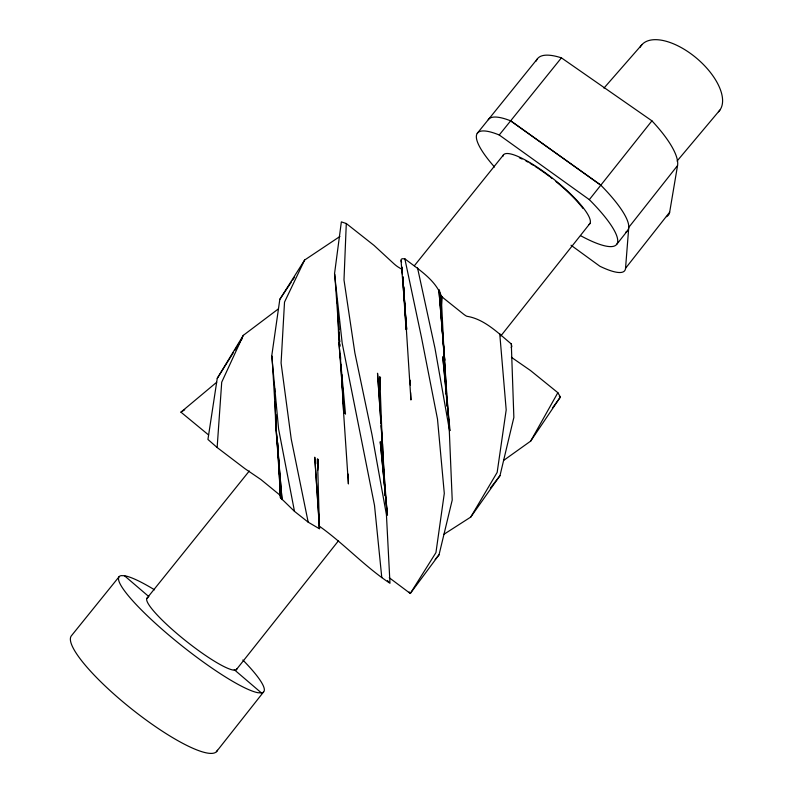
<?xml version="1.0" encoding="UTF-8"?>
<svg xmlns="http://www.w3.org/2000/svg" width="793" height="793" viewBox="0 0 793 793"><rect width="100%" height="100%" fill="white"/><g stroke="black" fill="none" stroke-linecap="round" stroke-linejoin="round"><path stroke-width="1.19" d="M404.192 296.404L406.68 329.442L401.06 260.758L401.099 259.539L402.051 258.756L404.846 258.805C418.08 269.134 434.97 279.354 441.205 295.66L444.239 356.82L443.723 350.655M381.79 577.611L374.504 505.359L342.189 343.171L334.537 273.754L341.357 221.881L346.293 223.517L343.993 279.959L354.858 352.835L371.986 434.604L386.429 514.707L389.978 583.291C364.502 566.43 343.875 543.502 318.974 525.928M379.47 382.811L379.748 376.715L382.305 443.902L381.81 436.586M317.24 463.776L317.478 458.869L319.46 528.792L308.19 522.181L294.481 511.356L280.415 497.647L278.849 467.077M441.285 307.476L441.87 296.552L441.334 306.296M280.831 495.843L260.897 479.527L244.928 468.663L217.143 447.52L221.713 382.206L243.282 335.37L278.254 308.992M571.01 245.225L599.885 266.25A80.539 17.228 38.4 0 0 625.538 268.302L628.76 227.393L677.549 165.559A88.618 25.654 38.7 0 0 651.935 120.843L561.414 57.849A88.618 25.654 38.7 0 0 536.256 61.021M339.919 236.473L304.621 260.045L279.82 299.367L271.751 355.849L278.581 428.924L294.481 511.356M217.143 447.52L207.935 439.451L217.252 378.36L243.282 335.37M666.437 216.677A80.172 20.995 38.3 0 0 669.659 212.217L677.549 165.559M443.773 534.393L470.735 517.086L499.977 475.681L513.864 417.425L511.307 343.954C498.232 333.129 484.404 319.093 467.018 316.308A4.798 0.595 38.6 0 1 462.329 313.166L445.279 299.526A4.798 0.595 38.7 0 1 441.205 295.66M389.264 577.74L410.298 593.481L439.035 554.793L452.218 500.046L449.225 428.904L434.96 348.127L417.534 267.885M304.621 260.045L284.518 302.103L281.079 362.996L291.239 439.134L308.19 522.181M503.545 460.475L530.676 441.106L557.856 392.694L530.477 370.509L511.426 357.316M470.735 517.086L497.161 472.41L506.192 409.912L499.739 333.635M511.227 347.612L511.852 346.571L511.307 343.954M217.252 378.36L233.39 352.588M234.678 350.526L239.853 342.279M241.141 340.217L242.43 338.155M279.82 299.367L291.279 282.13M292.627 280.098L294.649 277.054M530.676 441.106L560.403 397.035L557.856 392.694M552.414 408.028L560.403 397.035L559.293 396.431M490.322 488.121L499.977 475.681M216.449 751.695L263.494 692.061M617.004 244.026L627.878 230.238M625.538 268.302L669.659 212.217M580.575 235.67A89.163 20.033 38.7 0 0 589.328 199.638L651.935 120.843M236.255 669.758L338.552 540.687M500.849 335.915L590.061 223.339M146.983 598.229L249.299 470.992M414.402 265.685L503.535 154.833M119.277 576.511L71.638 635.49A92.86 19.805 38.5 0 0 133.293 710.28A92.86 19.805 38.5 0 0 217.401 750.247M477.227 133.363L537.287 58.989M494.515 167.026A89.163 20.033 38.7 0 1 499.233 134.988L561.414 57.849M435.139 559.462L439.035 554.793M677.063 161.068L719.885 110.088M603.949 88.102L642.052 44.537M208.599 434.98L180.933 412.152L216.697 382.236M184.739 409.743L180.933 412.152M242.836 659.994A92.424 14.958 38.5 0 1 261.412 692.913L258.072 692.735A92.424 14.958 38.5 0 1 166.54 633.131A92.424 14.958 38.5 0 1 121.289 575.629L124.461 575.738A92.424 14.958 38.5 0 1 154.556 589.823M401.942 269.362L398.81 267.439A4.699 0.565 38.9 0 1 393.675 263.524L374.068 245.433L346.293 223.517M488.25 119.713A89.064 21.064 38.7 0 1 510.672 120.843L600.836 185.185M510.642 120.833L600.816 185.175A89.064 21.064 38.7 0 1 625.816 232.111M499.233 134.988L589.328 199.638M124.461 575.738L148.846 596.604M234.203 669.639L261.412 692.913M387.46 580.615L388.848 582.072M409.178 591.955L410.298 593.481L435.942 552.622L444.298 493.424L437.488 419.031L421.46 337.312L404.846 258.805M401.06 260.758L401.605 262.156M450.027 430.52L442.772 356.781L445.894 390.771M387.499 515.281L380.243 441.731L385.616 497.816M385.844 500.254L387.133 513.666M446.112 393.199L447.341 406.561M447.678 410.199L448.124 415.056M448.461 418.704L448.907 423.561M449.244 427.199L449.581 430.847L449.215 425.96M345.5 414.154L338.869 342.17L337.679 311.292M276.38 431.114L275.984 426.218L280.841 498.282L279.721 478.546M276.588 433.553L277.193 440.898M277.391 443.346L282.03 499.63L275.696 426.158L275.042 401.764M402.438 273.159L401.972 267.043L402.418 274.388M402.715 276.836L403.27 284.172M403.449 286.62L404.004 293.965M387.153 513.666L381.829 443.188L383.138 463.935M449.026 423.521L444.199 358.803L445.081 373.642M338.988 342.824L344.192 413.272L342.368 385.229M334.735 274.16L339.652 342.1L339.156 332.237M443.545 348.196L439.451 290.466L444.685 360.399L438.876 289.614L444.724 359.923L446.538 394.002M380.908 423.194L377.527 373.245L382.523 444.011L383.108 461.1M381.066 425.623L381.651 434.158M343.617 412.984L348.405 483.948L348.137 474.065M319.599 528.604L314.752 457.184L319.43 528.297M402.586 276.836L406.085 329.472L404.995 309.904M339.81 346.214L339.652 343.775L339.8 346.244M340.296 353.529L340.613 358.406M341.01 364.502L341.406 370.599M341.644 374.256L342.199 382.791M383.445 468.812L383.832 474.918M384.218 481.014L384.526 485.891M384.982 493.216L385.14 495.655M271.999 356.097L276.291 426.822L275.855 414.511M445.299 377.349L445.745 384.764M446.043 389.71L446.34 394.656M446.856 403.31L447.004 405.788M340.227 353.658L340.594 359.834M340.881 364.78L343.676 412.965L342.407 386.181M404.034 292.786L403.696 286.669L404.053 294.104M404.856 307.456L404.242 296.453L410.923 399.989L410.645 392.565M277.689 442.762L277.966 447.698M278.393 455.103L278.739 461.268M279.017 466.205L279.513 474.838M403.122 276.935L403.26 279.384M382.484 443.862L384.754 485.673M385.021 490.589L385.289 495.516M446.856 400.088L447.183 406.175M338.096 311.262L338.214 313.731M338.591 321.135L339.027 329.769M277.59 442.623L277.966 449.958M278.214 454.855L278.72 464.639M341.912 375.218L342.189 381.314M410.179 380.194L410.368 385.14M337.253 300.18L337.402 303.888M279.235 466.74L279.523 474.234M279.751 480.261L280.415 497.647M383.406 468.574L383.643 475.869M275.419 402.19L275.548 405.887M274.675 388.352L274.774 392.01M640.12 47.263A50.911 25.485 40.4 0 1 695.679 57.453A50.911 25.485 40.4 0 1 718.438 111.783M519.385 157.787A53.438 11.994 38.7 0 1 522.091 159.036M525.957 161.009A53.438 11.994 38.7 0 1 527.979 162.119M530.061 163.318A53.438 11.994 38.7 0 1 533.273 165.251M535.097 166.391A53.438 11.994 38.7 0 1 537.892 168.205M538.824 168.83A53.438 11.994 38.7 0 1 549.321 176.324M550.273 177.057A53.438 11.994 38.7 0 1 552.176 178.534M555.952 181.547A53.438 11.994 38.7 0 1 583.014 208.47M236.919 668.737A57.235 9.248 38.5 0 1 185.047 640.268A57.235 9.248 38.5 0 1 148.083 597.575M502.861 156.36A55.223 12.391 38.7 0 1 553.395 178.94A55.223 12.391 38.7 0 1 588.971 224.538M380.471 377.438L379.758 389.73L380.471 377.438M318.241 459.425L317.577 470.388L318.241 459.425"/></g></svg>
